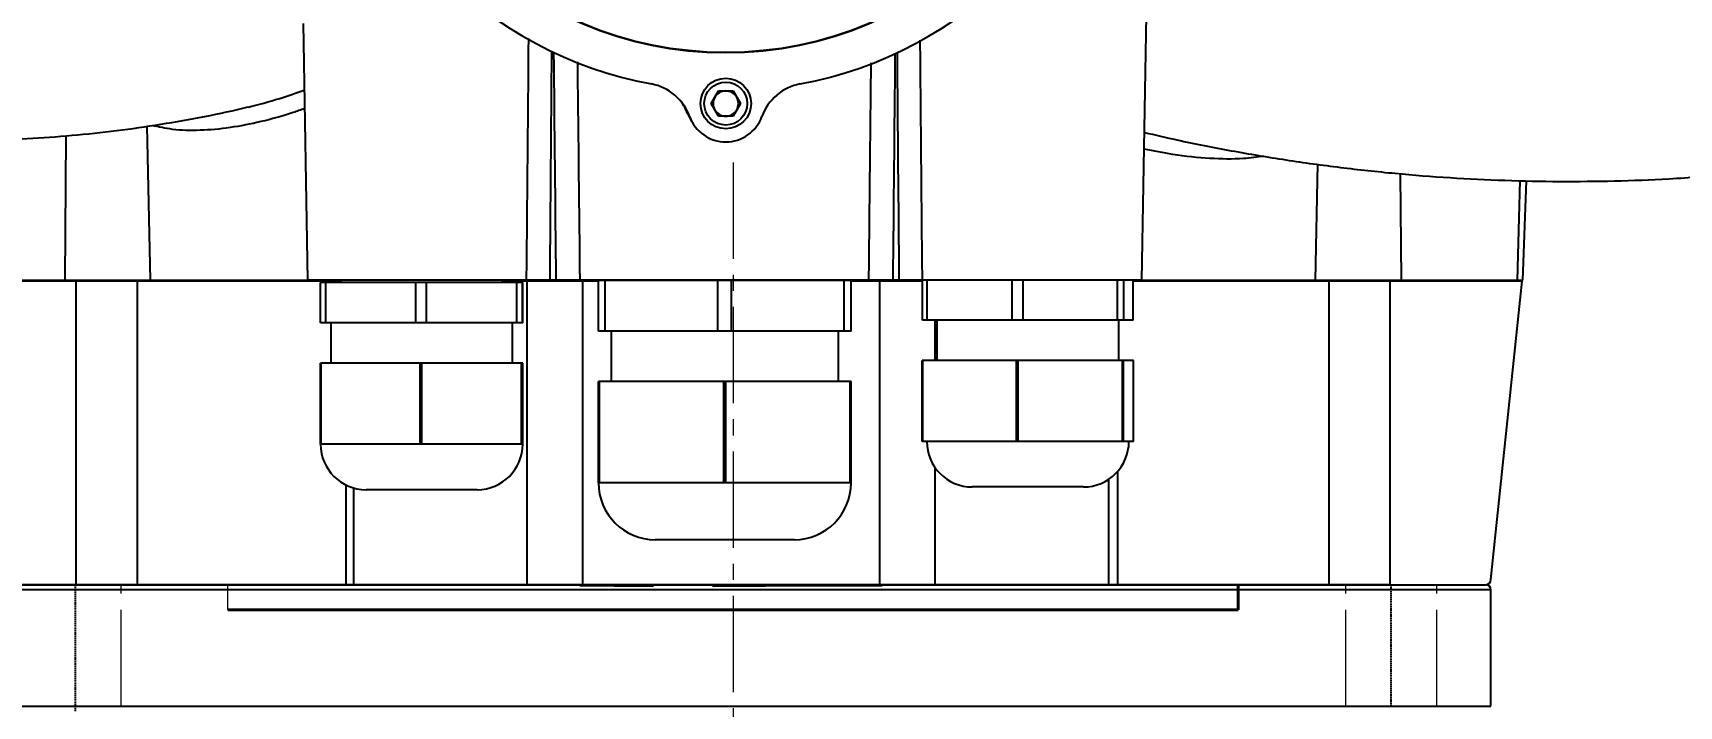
# Model space of a CAD drawing. Header units: millimetres. Extents: x 1846 to 4892, y 508 to 2661.
# Drawn here: x 3980.1 to 4305.9, y 2014 to 2147.1 of the extents above; entities that cross this region are included whole.
import ezdxf

# ---------------------------------------------------------------- set-up
doc = ezdxf.new("R2010")
doc.units = ezdxf.units.MM
for name, pattern in [('CENTER2', [28.575, 19.05, -3.175, 3.175, -3.175]), ('DASHED2', [0.375, 0.25, -0.125]), ('点画线', [18, 12, -2, 2, -2])]:
    doc.linetypes.add(name, pattern=pattern)
for name, color, linetype, lineweight in [('中心线', 1, 'CENTER2', 13), ('中心线层', 1, '点画线', 18), ('粗实线', 7, 'Continuous', 40)]:
    doc.layers.add(name, color=color, linetype=linetype, lineweight=lineweight)
doc.styles.get("Standard").update_dxf_attribs({"font": 'arial.ttf'})
doc.styles.add('TH_GBDIM', font='simplex.shx', dxfattribs={"width": 0.707, "bigfont": 'hzfs.shx'})
doc.dimstyles.new('ISO-25$0', dxfattribs={"dimtxt": 2.5, "dimasz": 2.5, "dimexe": 1.25, "dimexo": 0.625, "dimtad": 1, "dimtxsty": 'Standard', "dimcen": 2.5, "dimdle": 5, "dimadec": 0, "dimazin": 0, "dimtfac": 1, "dimtmove": 0, "dimatfit": 3, "dimfxl": 0, "dimarcsym": 0})

# ---------------------------------------------------------------- blocks, each defined once
blk = doc.blocks.new('*U51')
at = {"layer": '中心线层', "color": 0, "linetype": 'CENTER2', "transparency": 16777216}
blk.add_line((0, 489.5), (0, -12.5), dxfattribs=at)
blk = doc.blocks.new('*D81')
at = {"color": 1, "linetype": 'Continuous', "transparency": 16777216}
for p, q in [((4118, 2038.02), (3954.69, 2038.02)), ((3955.94, 1629.02), (3955.94, 2031.02)), ((4118, 1622.02), (3954.69, 1622.02))]:
    blk.add_line(p, q, dxfattribs=at)
at = {"color": 1, "transparency": 16777216}
for points in [[(3954.78, 2031.02), (3957.11, 2031.02), (3955.94, 2038.02)], [(3954.78, 1629.02), (3957.11, 1629.02), (3955.94, 1622.02)]]:
    blk.add_solid(points, dxfattribs=at)
at = {"layer": 'Defpoints', "color": 0, "transparency": 16777216}
for p in [(3955.94, 2038.02), (4118.63, 2038.02), (4118.63, 1622.02)]:
    blk.add_point(p, dxfattribs=at)
at = {"color": 1, "lineweight": 30, "transparency": 16777216, "insert": (3947.44, 1831.43), "char_height": 15, "attachment_point": 5, "rotation": 90, "style": 'TH_GBDIM'}
blk.add_mtext('416', dxfattribs=at)

msp = doc.modelspace()

# ---------------------------------------------------------------- linework, layer by layer
at = {"color": 7, "linetype": 'Continuous', "lineweight": 25}
for p, q in [((4199.549, 2098.21), (4201.469, 2208.188)), ((4033.548, 2148.965), (4034.434, 2098.21)), ((4114.303, 2133.165), (4115.746, 2135.665)), ((4115.746, 2135.665), (4118.633, 2135.665)), ((4118.633, 2135.665), (4120.077, 2133.165)), ((4115.746, 2130.665), (4114.303, 2133.165)), ((4120.077, 2133.165), (4118.633, 2130.665)), ((4002.609, 2128.659), (4003.27, 2098.21)), ((4118.633, 2130.665), (4115.746, 2130.665)), ((3986.572, 2126.796), (3986.348, 2098.21)), ((4234.328, 2121.163), (4233.836, 2098.21)), ((4250.689, 2119.288), (4250.864, 2098.21)), ((4273.912, 2098.21), (4274.429, 2117.922)), ((4274.968, 2098.21), (4275.655, 2117.898)), ((3988.622, 2098.02), (3963.237, 2098.02)), ((3963.608, 2098.21), (3986.348, 2098.21)), ((3986.348, 2098.21), (4003.27, 2098.21)), ((3988.622, 2038.02), (3988.622, 2098.02)), ((4000.769, 2098.02), (3988.622, 2098.02)), ((3993.64, 2098.21), (3993.64, 2098.02)), ((4000.769, 2038.02), (4000.769, 2098.02)), ((4040.997, 2098.02), (4000.769, 2098.02)), ((4003.27, 2098.21), (4034.434, 2098.21)), ((4009.64, 2098.02), (4009.64, 2098.21)), ((4010.038, 2098.02), (4010.038, 2098.21)), ((4028.667, 2098.21), (4028.667, 2098.02)), ((4077.769, 2098.21), (4034.434, 2098.21)), ((4036.948, 2089.805), (4036.948, 2097.805)), ((4038.013, 2097.805), (4036.948, 2097.805)), ((4038.013, 2089.805), (4038.013, 2097.805)), ((4055.817, 2097.805), (4038.013, 2097.805)), ((4038.667, 2098.02), (4038.667, 2098.21)), ((4040.997, 2098.21), (4040.997, 2097.805)), ((4055.817, 2089.805), (4055.817, 2097.805)), ((4057.964, 2097.805), (4055.817, 2097.805)), ((4057.964, 2089.805), (4057.964, 2097.805)), ((4075.866, 2097.805), (4057.964, 2097.805)), ((4072.997, 2097.805), (4072.997, 2098.21)), ((4077.869, 2098.02), (4072.997, 2098.02)), ((4075.866, 2089.805), (4075.866, 2097.805)), ((4076.948, 2097.805), (4075.866, 2097.805)), ((4076.948, 2089.805), (4076.948, 2097.805)), ((4077.046, 2097.805), (4076.948, 2097.805)), ((4077.046, 2089.805), (4077.046, 2097.805)), ((4077.869, 2038.02), (4077.869, 2098.02)), ((4088.875, 2098.02), (4077.869, 2098.02)), ((4078.064, 2098.02), (4078.064, 2098.21)), ((4083.564, 2098.21), (4082.417, 2098.21)), ((4145.518, 2098.21), (4088.298, 2098.21)), ((4088.875, 2038.02), (4088.875, 2098.02)), ((4091.99, 2098.02), (4088.875, 2098.02)), ((4091.99, 2088.166), (4091.99, 2098.166)), ((4091.993, 2098.166), (4091.99, 2098.166)), ((4091.993, 2088.166), (4091.993, 2098.166)), ((4093.335, 2098.166), (4091.993, 2098.166)), ((4093.335, 2088.166), (4093.335, 2098.166)), ((4115.653, 2098.166), (4093.335, 2098.166)), ((4096.992, 2098.21), (4096.992, 2098.166)), ((4115.653, 2088.166), (4115.653, 2098.166)), ((4118.336, 2098.166), (4115.653, 2098.166)), ((4118.336, 2088.166), (4118.336, 2098.166)), ((4140.652, 2098.166), (4118.336, 2098.166)), ((4136.992, 2098.166), (4136.992, 2098.21)), ((4140.652, 2088.166), (4140.652, 2098.166)), ((4141.993, 2098.166), (4140.652, 2098.166)), ((4141.993, 2088.166), (4141.993, 2098.166)), ((4147.697, 2098.02), (4141.993, 2098.02)), ((4144.231, 2098.21), (4144.231, 2098.02)), ((4145.788, 2098.21), (4145.788, 2098.02)), ((4147.697, 2038.02), (4147.697, 2098.02)), ((4156.145, 2098.02), (4147.697, 2098.02)), ((4151.463, 2098.21), (4150.317, 2098.21)), ((4199.549, 2098.21), (4156.055, 2098.21)), ((4156.145, 2090.351), (4156.145, 2098.21)), ((4157.048, 2090.351), (4157.048, 2098.21)), ((4173.909, 2090.351), (4173.909, 2098.21)), ((4176.047, 2090.351), (4176.047, 2098.21)), ((4194.75, 2090.351), (4194.75, 2098.21)), ((4195.985, 2090.351), (4195.985, 2098.21)), ((4197.827, 2090.351), (4197.827, 2098.21)), ((4236.605, 2098.02), (4197.827, 2098.02)), ((4199.585, 2098.21), (4199.585, 2098.02)), ((4199.585, 2098.21), (4233.836, 2098.21)), ((4209.585, 2098.02), (4209.585, 2098.21)), ((4228.215, 2098.21), (4228.215, 2098.02)), ((4233.836, 2098.21), (4250.864, 2098.21)), ((4236.605, 2038.02), (4236.605, 2098.02)), ((4248.73, 2098.02), (4236.605, 2098.02)), ((4244.215, 2098.02), (4244.215, 2098.21)), ((4244.613, 2098.02), (4244.613, 2098.21)), ((4248.73, 2038.02), (4248.73, 2098.02)), ((4274.183, 2098.02), (4248.73, 2098.02)), ((4250.864, 2098.21), (4273.912, 2098.21)), ((4268.628, 2039.02), (4274.806, 2098.02)), ((4273.912, 2098.21), (4274.968, 2098.21)), ((4274.806, 2098.02), (4274.183, 2098.02)), ((4038.013, 2089.805), (4036.948, 2089.805)), ((4055.817, 2089.805), (4038.013, 2089.805)), ((4038.997, 2089.805), (4038.997, 2081.805)), ((4057.964, 2089.805), (4055.817, 2089.805)), ((4075.866, 2089.805), (4057.964, 2089.805)), ((4074.997, 2081.805), (4074.997, 2089.805)), ((4076.948, 2089.805), (4075.866, 2089.805)), ((4077.046, 2089.805), (4076.948, 2089.805)), ((4157.048, 2090.351), (4156.145, 2090.351)), ((4173.909, 2090.351), (4157.048, 2090.351)), ((4158.617, 2082.351), (4158.617, 2090.351)), ((4158.986, 2090.351), (4158.986, 2082.351)), ((4176.047, 2090.351), (4173.909, 2090.351)), ((4194.75, 2090.351), (4176.047, 2090.351)), ((4195.985, 2090.351), (4194.75, 2090.351)), ((4194.986, 2082.351), (4194.986, 2090.351)), ((4197.827, 2090.351), (4195.985, 2090.351)), ((4091.993, 2088.166), (4091.99, 2088.166)), ((4093.335, 2088.166), (4091.993, 2088.166)), ((4115.653, 2088.166), (4093.335, 2088.166)), ((4094.492, 2088.166), (4094.492, 2078.166)), ((4118.336, 2088.166), (4115.653, 2088.166)), ((4140.652, 2088.166), (4118.336, 2088.166)), ((4139.492, 2078.166), (4139.492, 2088.166)), ((4141.993, 2088.166), (4140.652, 2088.166)), ((4156.051, 2066.351), (4156.051, 2082.351)), ((4156.189, 2082.351), (4156.051, 2082.351)), ((4156.189, 2066.351), (4156.189, 2082.351)), ((4174.768, 2082.351), (4156.189, 2082.351)), ((4174.768, 2066.351), (4174.768, 2082.351)), ((4175.094, 2082.351), (4174.768, 2082.351)), ((4175.094, 2066.351), (4175.094, 2082.351)), ((4195.703, 2082.351), (4175.094, 2082.351)), ((4195.703, 2066.351), (4195.703, 2082.351)), ((4195.891, 2082.351), (4195.703, 2082.351)), ((4195.891, 2066.351), (4195.891, 2082.351)), ((4197.921, 2082.351), (4195.891, 2082.351)), ((4197.921, 2066.351), (4197.921, 2082.351)), ((4036.943, 2065.805), (4036.943, 2081.805)), ((4037.106, 2081.805), (4036.943, 2081.805)), ((4037.106, 2065.805), (4037.106, 2081.805)), ((4056.724, 2081.805), (4037.106, 2081.805)), ((4056.724, 2065.805), (4056.724, 2081.805)), ((4057.052, 2081.805), (4056.724, 2081.805)), ((4057.052, 2065.805), (4057.052, 2081.805)), ((4076.778, 2081.805), (4057.052, 2081.805)), ((4076.778, 2065.805), (4076.778, 2081.805)), ((4076.943, 2081.805), (4076.778, 2081.805)), ((4076.943, 2065.805), (4076.943, 2081.805)), ((4077.051, 2081.805), (4076.943, 2081.805)), ((4077.051, 2065.805), (4077.051, 2081.805)), ((4091.99, 2058.166), (4091.99, 2078.166)), ((4091.993, 2078.166), (4091.99, 2078.166)), ((4091.993, 2058.166), (4091.993, 2078.166)), ((4092.198, 2078.166), (4091.993, 2078.166)), ((4092.198, 2058.166), (4092.198, 2078.166)), ((4116.79, 2078.166), (4092.198, 2078.166)), ((4116.79, 2058.166), (4116.79, 2078.166)), ((4117.199, 2078.166), (4116.79, 2078.166)), ((4117.199, 2058.166), (4117.199, 2078.166)), ((4141.788, 2078.166), (4117.199, 2078.166)), ((4141.788, 2058.166), (4141.788, 2078.166)), ((4141.993, 2078.166), (4141.788, 2078.166)), ((4141.993, 2058.166), (4141.993, 2078.166)), ((4037.106, 2065.805), (4036.943, 2065.805)), ((4046.915, 2065.805), (4037.106, 2065.805)), ((4056.724, 2065.805), (4046.915, 2065.805)), ((4057.052, 2065.805), (4056.724, 2065.805)), ((4066.915, 2065.805), (4057.052, 2065.805)), ((4076.778, 2065.805), (4066.915, 2065.805)), ((4076.943, 2065.805), (4076.778, 2065.805)), ((4076.997, 2065.805), (4076.943, 2065.805)), ((4077.051, 2065.805), (4076.997, 2065.805)), ((4156.189, 2066.351), (4156.051, 2066.351)), ((4165.478, 2066.351), (4156.189, 2066.351)), ((4174.768, 2066.351), (4165.478, 2066.351)), ((4175.094, 2066.351), (4174.768, 2066.351)), ((4185.398, 2066.351), (4175.094, 2066.351)), ((4195.703, 2066.351), (4185.398, 2066.351)), ((4195.891, 2066.351), (4195.703, 2066.351)), ((4196.906, 2066.351), (4195.891, 2066.351)), ((4197.921, 2066.351), (4196.906, 2066.351)), ((4158.617, 2038.02), (4158.617, 2061.183)), ((4194.774, 2038.02), (4194.774, 2060.441)), ((4042.044, 2038.02), (4042.044, 2057.72)), ((4043.514, 2057.154), (4043.514, 2038.02)), ((4067.997, 2056.805), (4045.997, 2056.805)), ((4091.992, 2058.166), (4091.99, 2058.166)), ((4091.993, 2058.166), (4091.992, 2058.166)), ((4092.198, 2058.166), (4091.993, 2058.166)), ((4104.494, 2058.166), (4092.198, 2058.166)), ((4116.79, 2058.166), (4104.494, 2058.166)), ((4117.199, 2058.166), (4116.79, 2058.166)), ((4129.494, 2058.166), (4117.199, 2058.166)), ((4141.788, 2058.166), (4129.494, 2058.166)), ((4141.993, 2058.166), (4141.788, 2058.166)), ((4187.986, 2057.351), (4165.986, 2057.351)), ((4193.027, 2038.02), (4193.027, 2058.895)), ((4130.742, 2046.916), (4103.242, 2046.916)), ((3969.628, 2038.02), (4267.628, 2038.02)), ((4000.769, 2038.02), (3988.622, 2038.02)), ((4042.044, 2038.02), (4000.769, 2038.02)), ((4043.514, 2038.02), (4042.044, 2038.02)), ((4077.869, 2038.02), (4043.514, 2038.02)), ((4088.875, 2038.02), (4077.869, 2038.02)), ((4088.288, 2038.02), (4088.288, 2037.81)), ((4095.11, 2037.81), (4088.288, 2037.81)), ((4147.697, 2038.02), (4088.875, 2038.02)), ((4095.11, 2038.02), (4095.11, 2037.81)), ((4095.11, 2037.81), (4102.909, 2037.81)), ((4102.909, 2038.02), (4102.909, 2037.81)), ((4114.575, 2038.02), (4114.575, 2037.81)), ((4114.575, 2037.81), (4116.095, 2037.81)), ((4116.095, 2038.02), (4116.095, 2037.81)), ((4116.095, 2037.81), (4123.203, 2037.81)), ((4123.203, 2038.02), (4123.203, 2037.81)), ((4123.203, 2037.81), (4125.067, 2037.81)), ((4125.067, 2038.02), (4125.067, 2037.81)), ((4148.179, 2037.81), (4125.067, 2037.81)), ((4158.617, 2038.02), (4147.697, 2038.02)), ((4148.179, 2038.02), (4148.179, 2037.81)), ((4193.027, 2038.02), (4158.617, 2038.02)), ((4194.774, 2038.02), (4192.911, 2038.02)), ((4236.605, 2038.02), (4194.774, 2038.02)), ((4248.73, 2038.02), (4236.605, 2038.02)), ((4268.628, 2014.02), (4268.628, 2037.02))]:
    msp.add_line(p, q, dxfattribs=at)
at = {"color": 8, "linetype": 'Continuous', "lineweight": 25}
for p, q in [((4268.628, 2037.02), (3968.628, 2037.02)), ((3968.628, 2014.02), (4268.628, 2014.02))]:
    msp.add_line(p, q, dxfattribs=at)
at = {"color": 1, "linetype": 'DASHED2'}
for p, q in [((3988.512, 2013.02), (3988.512, 2038.02)), ((4248.904, 2014.02), (4248.904, 2038.02))]:
    msp.add_line(p, q, dxfattribs=at)
at = {"color": 7, "linetype": 'Continuous', "lineweight": 25, "flags": 128}
msp.add_lwpolyline([(4109.633, 2131.178), (4110.437, 2129.635), (4110.531, 2129.502)], dxfattribs=at)
at = {"color": 7, "linetype": 'Continuous', "lineweight": 25}
for centre, radius in [((4117.19, 2215.665), 72.5), ((4117.19, 2215.665), 72.418), ((4117.19, 2133.165), 5), ((4117.19, 2133.165), 4.25)]:
    msp.add_circle(centre, radius, dxfattribs=at)
for centre, radius, start, end in [((4117.19, 2215.665), 80, 190.6021, 259.3979), ((4117.19, 2215.665), 80, 280.6021, 349.3979), ((4100.631, 2127.201), 10, 19.80619, 79.3979), ((4117.19, 2133.165), 2.5, 150, 210), ((4117.19, 2133.165), 2.5, 90, 150), ((4117.19, 2133.165), 2.5, 30, 90), ((4117.19, 2133.165), 2.5, 330, 30), ((4133.749, 2127.201), 10, 100.6021, 160.19381), ((4100.271, 2127.662), 10, 20.58584, 36.2851), ((4117.19, 2133.165), 2.5, 210, 270), ((4117.19, 2133.165), 2.5, 270, 330), ((4117.19, 2133.165), 7.6, 199.80619, 340.19381), ((4045.997, 2065.805), 9, 180, 270), ((4067.997, 2065.805), 9, 270, 0), ((4165.986, 2066.351), 9, 180, 270), ((4187.986, 2066.351), 9, 270, 0), ((4103.242, 2058.166), 11.25, 180, 270), ((4130.742, 2058.166), 11.25, 270, 0), ((4267.628, 2039.02), 1, 270, 0), ((4267.628, 2037.02), 1, 0, 90)]:
    msp.add_arc(centre, radius, start, end, dxfattribs=at)
for centre, major_axis, start_param, end_param in [((4056.815, 2637.469), (-0.342, 1411.987), 4.3205165, 4.3549505), ((4116.727, 2978.171), (-0.466, 1923.104), 2.0198691, 2.0460556), ((4116.727, 2978.171), (-0.466, 1923.104), 4.2371202, 4.263166), ((4176.804, 2637.469), (-0.342, 1411.987), 1.9284107, 1.9626594)]:
    msp.add_ellipse(centre, major_axis=major_axis, ratio=0.019519, start_param=start_param, end_param=end_param, dxfattribs=at)
for points, knots in [([(4077.769, 2098.21), (4077.8, 2101.542), (4077.948, 2117.473), (4078.086, 2133.403), (4078.195, 2146.002)], [0, 0, 0, 0, 0.2091798, 1, 1, 1, 1]), ([(4155.61, 2145.686), (4155.613, 2145.411), (4155.734, 2131.807), (4155.882, 2115.982), (4156.033, 2100.431), (4156.055, 2098.21)], [0, 0, 0, 0, 0.0173473, 0.8596338, 1, 1, 1, 1]), ([(4087.827, 2141.425), (4087.832, 2140.895), (4087.985, 2126.49), (4088.144, 2112.086), (4088.298, 2098.21)], [0, 0, 0, 0, 0.0367513, 1, 1, 1, 1]), ([(4145.518, 2098.21), (4145.554, 2101.542), (4145.708, 2115.872), (4145.854, 2130.201), (4145.967, 2141.198)], [0, 0, 0, 0, 0.2325469, 1, 1, 1, 1]), ([(4022.635, 2132.468), (4024.703, 2132.989), (4028.337, 2133.905), (4032.139, 2135.269), (4033.777, 2135.857)], [0, 0, 0, 0, 0.5689763, 1, 1, 1, 1]), ([(3951.366, 2126.304), (3953.857, 2126.178), (3959.325, 2125.9), (3967.776, 2125.855), (3976.696, 2126.09), (3985.579, 2126.646), (3994.415, 2127.513), (4003.194, 2128.681), (4011.9, 2130.176), (4018.383, 2131.453), (4021.938, 2132.326), (4022.641, 2132.498)], [0, 0, 0, 0, 0.104207, 0.2287858, 0.3530516, 0.4770071, 0.6006545, 0.7239951, 0.8470295, 0.9697573, 1, 1, 1, 1]), ([(4033.841, 2132.176), (4033.088, 2131.904), (4030.125, 2130.834), (4025.167, 2129.521), (4018.98, 2128.286), (4013.119, 2127.769), (4007.939, 2127.867), (4004.965, 2128.525), (4003.652, 2128.815)], [0, 0, 0, 0, 0.0662194, 0.2604347, 0.4527512, 0.6496821, 0.845437, 1, 1, 1, 1]), ([(4200.059, 2127.458), (4202.201, 2126.955), (4207.9, 2125.618), (4217.229, 2123.802), (4228.021, 2121.976), (4238.845, 2120.486), (4249.688, 2119.313), (4260.542, 2118.461), (4271.397, 2117.93), (4282.245, 2117.712), (4293.074, 2117.827), (4302.317, 2118.147), (4307.939, 2118.554), (4309.967, 2118.701)], [0, 0, 0, 0, 0.0596151, 0.1586817, 0.2575664, 0.3562726, 0.4548031, 0.5531604, 0.6513466, 0.7493636, 0.8472129, 0.9448956, 1, 1, 1, 1]), ([(4223.723, 2122.756), (4222.382, 2122.57), (4218.993, 2122.1), (4212.95, 2122.24), (4206.383, 2122.866), (4201.908, 2123.765), (4200.002, 2124.149)], [0, 0, 0, 0, 0.1886984, 0.4768409, 0.777094, 1, 1, 1, 1]), ([(4082.417, 2098.21), (4082.387, 2098.21), (4082.236, 2098.21), (4081.596, 2098.21), (4080.507, 2098.21), (4079.162, 2098.21), (4078.247, 2098.21), (4077.886, 2098.21), (4077.769, 2098.21)], [0, 0, 0, 0, 0.0154414, 0.077245, 0.327001, 0.5767568, 0.8624795, 1, 1, 1, 1]), ([(4088.298, 2098.21), (4088.289, 2098.21), (4088.241, 2098.21), (4088.005, 2098.21), (4087.386, 2098.21), (4086.155, 2098.21), (4084.81, 2098.21), (4083.907, 2098.21), (4083.564, 2098.21)], [0, 0, 0, 0, 0.0152548, 0.0763166, 0.3233966, 0.5704785, 0.8367817, 1, 1, 1, 1]), ([(4150.317, 2098.21), (4150.287, 2098.21), (4150.136, 2098.21), (4149.496, 2098.21), (4148.406, 2098.21), (4147.063, 2098.21), (4146.044, 2098.21), (4145.675, 2098.21), (4145.518, 2098.21)], [0, 0, 0, 0, 0.0143893, 0.071982, 0.304721, 0.5374601, 0.8037035, 1, 1, 1, 1]), ([(4156.055, 2098.21), (4156.043, 2098.21), (4155.982, 2098.21), (4155.694, 2098.21), (4154.998, 2098.21), (4153.692, 2098.21), (4152.441, 2098.21), (4151.672, 2098.21), (4151.463, 2098.21)], [0, 0, 0, 0, 0.01624473, 0.08126808, 0.34432952, 0.60739291, 0.89319823, 1, 1, 1, 1])]:
    msp.add_open_spline(points, degree=3, knots=knots, dxfattribs=at)
at = {"layer": '中心线', "color": 0}
for p, q in [((3997.512, 2014.02), (3997.512, 2038.02)), ((4018.628, 2033.02), (4018.628, 2038.02)), ((4239.904, 2014.02), (4239.904, 2038.02)), ((4257.904, 2014.02), (4257.904, 2038.02))]:
    msp.add_line(p, q, dxfattribs=at)
at = {"layer": '粗实线', "color": 0, "ltscale": 0.2}
for p, q in [((4218.628, 2033.02), (4218.628, 2038.02)), ((4018.628, 2033.02), (4091.128, 2033.02)), ((4218.628, 2033.02), (4018.628, 2033.02))]:
    msp.add_line(p, q, dxfattribs=at)

# ---------------------------------------------------------------- block references
at = {"layer": '中心线层', "linetype": 'CENTER2'}
msp.add_blockref('*U51', (4118.628, 1632.02), dxfattribs=at)

# ---------------------------------------------------------------- dimensions: what is measured, and where the dimension line sits
at = {"lineweight": 30}
dim = msp.add_linear_dim(base=(3955.944, 2038.02), p1=(4118.628, 1622.02), p2=(4118.628, 2038.02), angle=90, dimstyle='ISO-25$0', override={"dimtxt": 15, "dimasz": 7, "dimgap": 1, "dimdec": 0, "dimtxsty": 'TH_GBDIM', "dimclrd": 1, "dimclre": 1, "dimclrt": 1, "dimatfit": 0, "dimlwd": 65535, "dimlwe": 65535}, dxfattribs=at)
dim.commit()
dim.dimension.update_dxf_attribs({"geometry": '*D81', "text_midpoint": (3955.944, 1831.435), "dimtype": 160})

doc.saveas('drawing.dxf')
